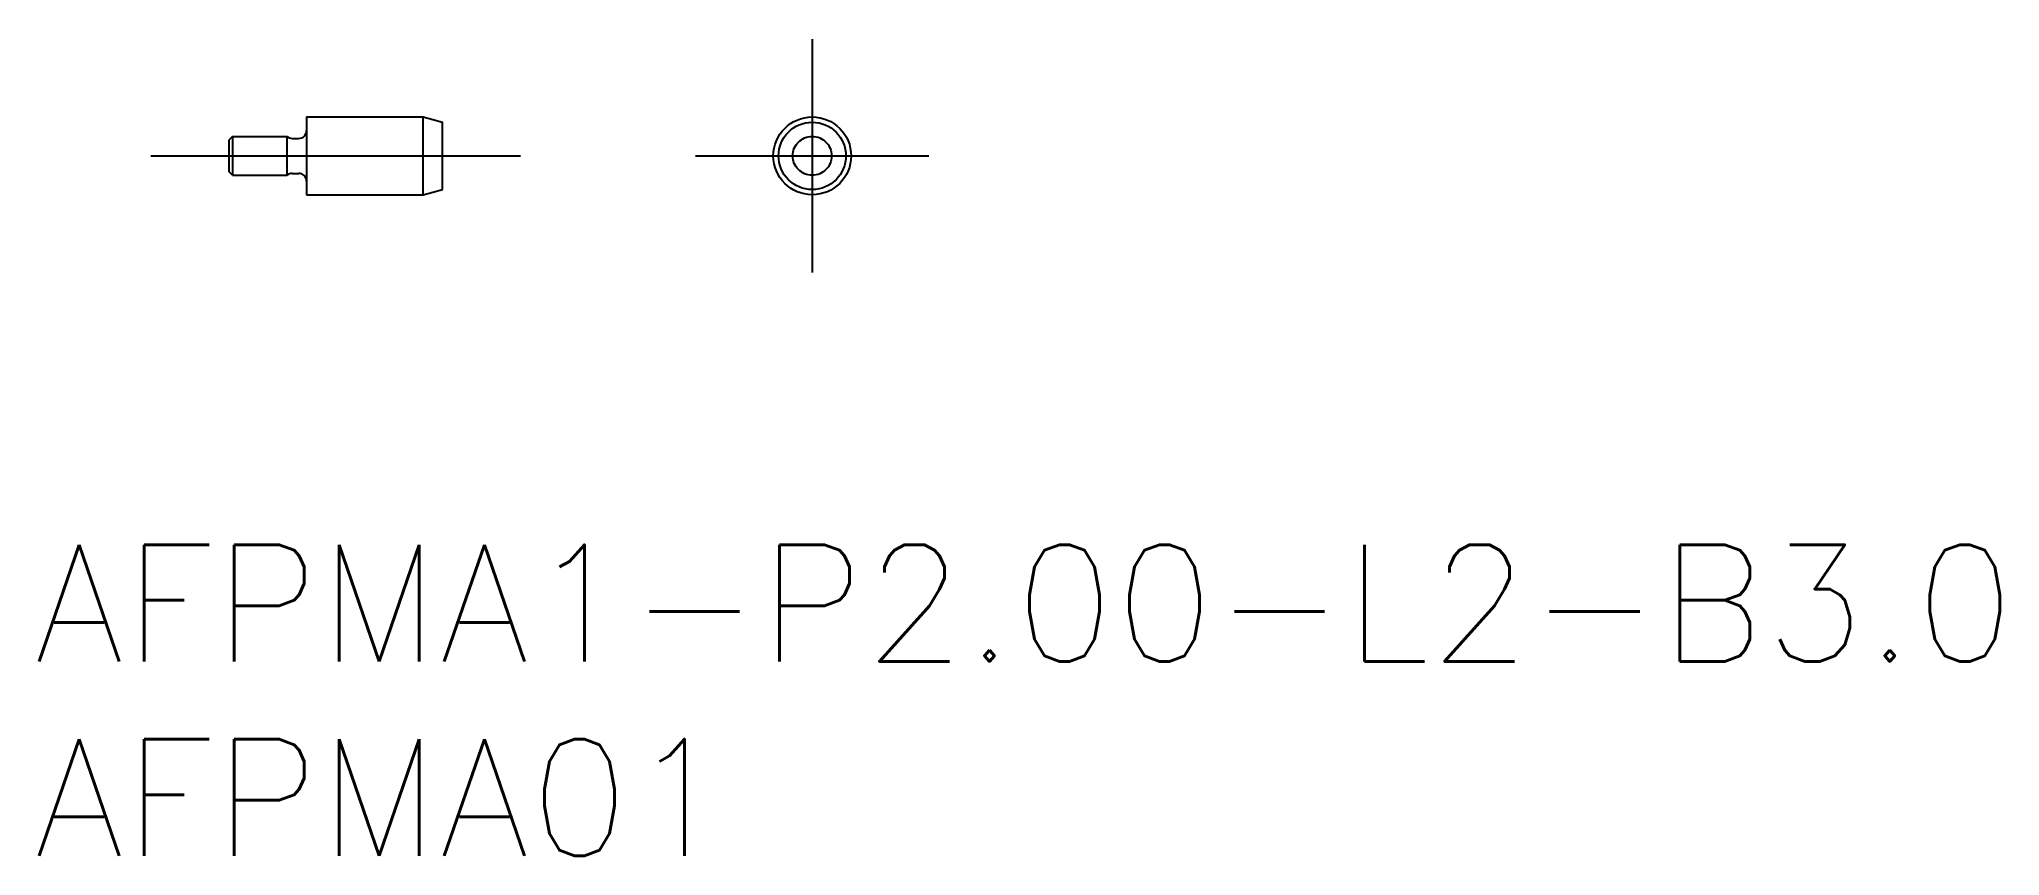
# Model space of a CAD drawing. Extents: x -19.9 to 30.5, y -18 to 3.
import ezdxf

# ---------------------------------------------------------------- set-up
doc = ezdxf.new("R2010")
doc.units = 0
doc.linetypes.add('CENTER', pattern=[50.8, 31.75, -6.35, 6.35, -6.35])
doc.linetypes.add('DASHED', pattern=[19.05, 12.7, -6.35])
doc.layers.get('0').update_dxf_attribs({"linetype": 'CONTINUOUS'})
doc.layers.add('CENTER', color=1, linetype='CONTINUOUS')
doc.styles.get("Standard").update_dxf_attribs({"font": 'txt.shx', "height": 3, "bigfont": 'bigfont.shx'})

msp = doc.modelspace()

# ---------------------------------------------------------------- linework, layer by layer
at = {"color": 7, "linetype": 'CONTINUOUS'}
for p, q in [((-13, 1), (-10, 1)), ((-13, 1), (-13, -1)), ((-10, -1), (-10, 1)), ((-10, 1), (-9.5, 0.866)), ((-9.5, -0.866), (-9.5, 0.866)), ((-14.9, 0.5), (-15, 0.4)), ((-15, 0.4), (-15, -0.4)), ((-14.9, 0.5), (-13.5, 0.5)), ((-14.9, 0.5), (-14.9, -0.5)), ((-13.5, -0.5), (-13.5, 0.5)), ((-13.368, 0.45), (-13.2, 0.45)), ((-14.9, -0.5), (-15, -0.4)), ((-14.9, -0.5), (-13.5, -0.5)), ((-13.368, -0.45), (-13.2, -0.45)), ((-13, -1), (-10, -1)), ((-10, -1), (-9.5, -0.866))]:
    msp.add_line(p, q, dxfattribs=at)
for radius in [1, 0.866]:
    msp.add_circle((0, 0), radius, dxfattribs=at)
at = {"color": 3, "linetype": 'DASHED'}
msp.add_circle((0, 0), 0.5, dxfattribs=at)
at = {"color": 7, "linetype": 'CONTINUOUS'}
for centre, start, end in [((-13.2, 0.65), 270, 0), ((-13.368, 0.65), 228.5904, 270), ((-13.368, -0.65), 90, 131.4096), ((-13.2, -0.65), 0, 90)]:
    msp.add_arc(centre, 0.2, start, end, dxfattribs=at)
at = {"layer": 'CENTER', "color": 1, "linetype": 'CENTER'}
for p, q in [((0, 3), (0, -3)), ((-17, 0), (-7.5, 0)), ((-3, 0), (3, 0))]:
    msp.add_line(p, q, dxfattribs=at)

# ---------------------------------------------------------------- texts
at = {"color": 7, "linetype": 'CONTINUOUS'}
for s, p in [('AFPMA1-P2.00-L2-B3.0', (-20, -13)), ('AFPMA01', (-20, -18))]:
    msp.add_text(s, height=3, dxfattribs=at).set_placement(p)

doc.saveas('drawing.dxf')
